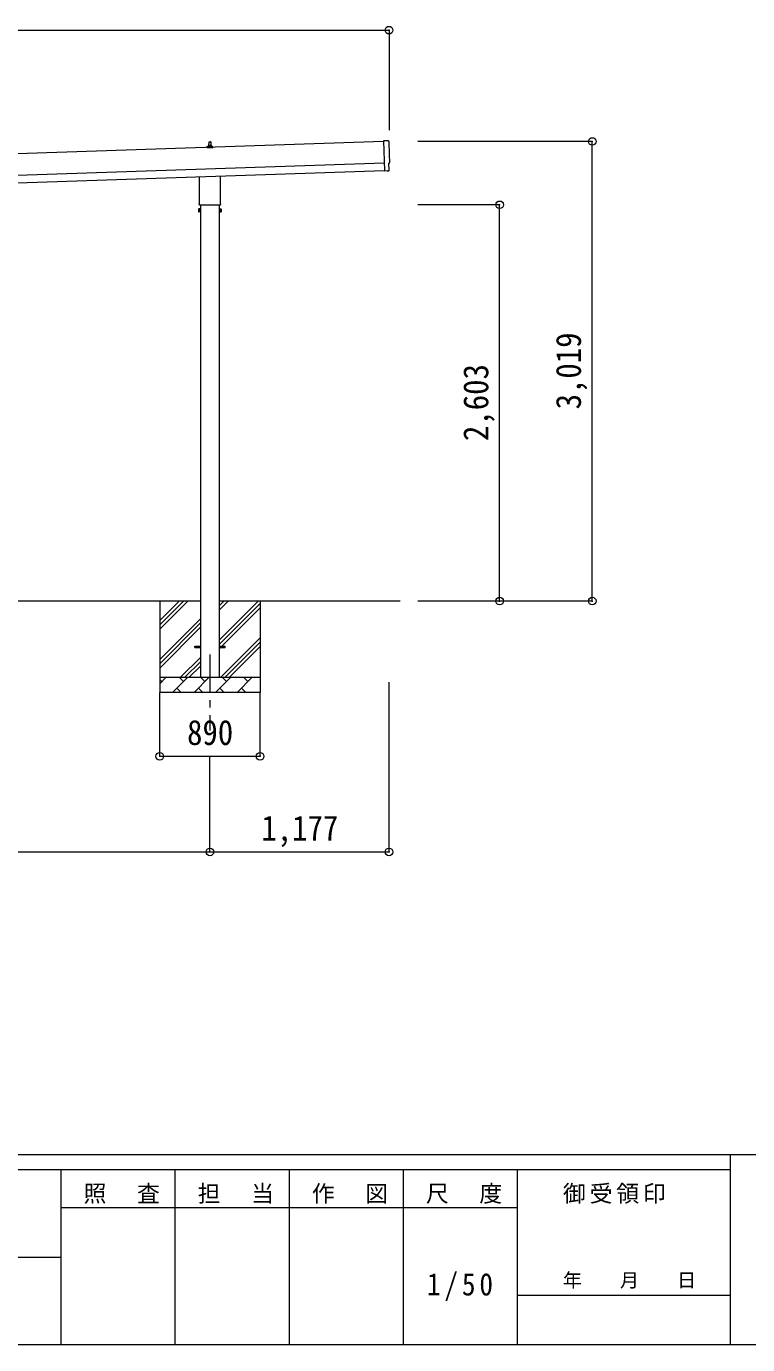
# Model space of a CAD drawing. Units: millimetres at full size, sheet at 1:50; some dimension numbers follow another scale. Extents: x -14053 to 14053, y -9700 to 9700.
# Drawn here: x 4276 to 9016, y -9700 to -1041 of the extents above; entities that cross this region are included whole.
import ezdxf
from ezdxf.enums import TextEntityAlignment as Align

# ---------------------------------------------------------------- set-up
doc = ezdxf.new("R2010")
doc.units = ezdxf.units.MM
doc.header["$LTSCALE"] = 50
doc.header["$PDMODE"] = 32
doc.header["$PDSIZE"] = 50
doc.linetypes.add('CHAIN1', pattern=[8, 5, -1, 1, -1])
for name, color, linetype, lineweight in [('0-0_0', 7, 'Continuous', 9), ('0-1_Defpoints', 4, 'Continuous', 9), ('0-6_PARTS1', 6, 'Continuous', 9), ('F-0', 7, 'Continuous', 9)]:
    doc.layers.add(name, color=color, linetype=linetype, lineweight=lineweight)
doc.styles.add('ＭＳ ゴシック', font='')
doc.styles.get('ＭＳ ゴシック').set_extended_font_data('MS Gothic')

msp = doc.modelspace()

# ---------------------------------------------------------------- linework, layer by layer
at = {"layer": '0-0_0'}
for p, q in [((5419.54, -4815.76), (2444.54, -4815.76)), ((5152.04, -4815.76), (5152.04, -5415.76)), ((5152.04, -5000.81), (5337.09, -4815.76)), ((5152.04, -4972.53), (5308.8, -4815.76)), ((5152.04, -4944.24), (5280.52, -4815.76)), ((6732.91, -4815.76), (5544.54, -4815.76)), ((5544.54, -5070.86), (5799.63, -4815.76)), ((5544.54, -4872.87), (5601.64, -4815.76)), ((5544.54, -4844.59), (5573.36, -4815.76)), ((5544.54, -5099.14), (5812.04, -4831.64)), ((5812.04, -4815.76), (5812.04, -5415.76)), ((5152.04, -5198.8), (5419.54, -4931.3)), ((5544.54, -5127.43), (5812.04, -4859.93)), ((5152.04, -5227.09), (5419.54, -4959.59)), ((5152.04, -5255.37), (5419.54, -4987.87)), ((5554.19, -5315.76), (5812.04, -5057.92)), ((5582.48, -5315.76), (5812.04, -5086.2)), ((5289.63, -5315.76), (5419.54, -5185.86)), ((5610.76, -5315.76), (5812.04, -5114.49)), ((5317.92, -5315.76), (5419.54, -5214.14)), ((5346.2, -5315.76), (5419.54, -5242.43)), ((5152.04, -5315.76), (5812.04, -5315.76)), ((5152.04, -5358.65), (5194.93, -5315.76)), ((5166.38, -5344.31), (5152.04, -5329.97)), ((5236.35, -5415.76), (5336.35, -5315.76)), ((5307.8, -5344.31), (5279.24, -5315.76)), ((5377.77, -5415.76), (5477.77, -5315.76)), ((5449.22, -5344.31), (5420.66, -5315.76)), ((5519.19, -5415.76), (5619.19, -5315.76)), ((5590.64, -5344.31), (5562.09, -5315.76)), ((5660.61, -5415.76), (5760.61, -5315.76)), ((5732.06, -5344.31), (5703.51, -5315.76)), ((5808.75, -5315.76), (5812.04, -5312.48)), ((5812.04, -5415.76), (5152.04, -5415.76)), ((5264.9, -5387.21), (5293.46, -5415.76)), ((5406.32, -5387.21), (5434.88, -5415.76)), ((5547.75, -5387.21), (5576.3, -5415.76)), ((5689.17, -5387.21), (5717.72, -5415.76))]:
    msp.add_line(p, q, dxfattribs=at)
at = {"layer": '0-1_Defpoints'}
for p, q in [((6623.4, -1797.68), (1240.39, -1977.11)), ((5476.04, -1823.17), (5476.76, -1799.64)), ((5477.76, -1798.67), (5486.31, -1798.67)), ((5487.31, -1799.64), (5488.04, -1823.17)), ((5463.79, -1838.67), (5463.79, -1830.95)), ((5500.29, -1838.67), (5463.79, -1838.67)), ((5464.17, -1830.17), (5499.9, -1830.17)), ((5464.55, -1829.98), (5471.27, -1828.35)), ((5471.65, -1828.17), (5492.42, -1828.17)), ((5472.04, -1827.38), (5472.04, -1823.17)), ((5473.04, -1823.17), (5491.04, -1823.17)), ((5492.04, -1827.38), (5492.04, -1823.17)), ((5499.52, -1829.98), (5492.8, -1828.35)), ((5500.29, -1838.67), (5500.29, -1830.95)), ((1245.05, -2117.04), (6628.06, -1937.6)), ((1246.72, -2167.01), (6629.73, -1987.57)), ((6629.82, -1990.34), (6629.86, -1991.34)), ((6649.48, -1990.69), (6656.38, -1990.09)), ((5413.74, -2202.65), (5413.74, -2028.11)), ((5550.34, -2023.55), (5550.34, -2202.65)), ((5408.04, -2240.93), (5408.79, -2239.61)), ((5408.04, -2240.93), (5408.04, -2257.93)), ((5415.04, -2244.52), (5408.79, -2244.52)), ((5412.04, -2211.43), (5412.04, -2205.93)), ((5549.97, -2214.93), (5414.1, -2214.93)), ((5419.54, -2214.93), (5419.54, -5315.76)), ((5544.54, -5315.76), (5544.54, -2214.93)), ((5549.04, -2244.52), (5555.28, -2244.52)), ((5552.04, -2205.93), (5552.04, -2211.43)), ((5556.04, -2240.93), (5555.28, -2239.61)), ((5556.04, -2240.93), (5556.04, -2257.93)), ((5408.04, -2257.93), (5408.79, -2259.24)), ((5415.04, -2254.33), (5408.79, -2254.33)), ((5415.04, -2259.24), (5408.79, -2259.24)), ((5417.54, -2258.63), (5415.04, -2258.63)), ((5546.54, -2258.63), (5549.04, -2258.63)), ((5549.04, -2254.33), (5555.28, -2254.33)), ((5549.04, -2259.24), (5555.28, -2259.24)), ((5556.04, -2257.93), (5555.28, -2259.24)), ((5382.04, -5111.26), (5419.54, -5111.26)), ((5382.04, -5120.26), (5382.04, -5111.26)), ((5382.04, -5120.26), (5419.54, -5120.26)), ((5544.54, -5111.26), (5582.04, -5111.26)), ((5544.54, -5120.26), (5582.04, -5120.26)), ((5582.04, -5120.26), (5582.04, -5111.26))]:
    msp.add_line(p, q, dxfattribs=at)
at = {"layer": '0-1_Defpoints', "color": 7, "linetype": 'CHAIN1'}
msp.add_line((5482.04, -5165.76), (5482.04, -5665.76), dxfattribs=at)
at = {"layer": '0-1_Defpoints'}
for points in [[(6654.84, -1793.19), (6623.23, -1792.59), (6629.82, -1990.34)], [(6648.73, -1990.44), (6648.04, -1989.83), (6629.86, -1991.34)], [(6659.12, -1987.01), (6657.55, -1940.01), (6658.15, -1939.99)], [(5415.04, -2259.24), (5415.04, -2239.61), (5408.79, -2239.61)], [(5415.04, -2258.63), (5415.04, -2240.23), (5417.54, -2240.23)], [(5549.04, -2258.63), (5549.04, -2240.23), (5546.54, -2240.23)], [(5549.04, -2259.24), (5549.04, -2239.61), (5555.28, -2239.61)]]:
    msp.add_lwpolyline(points, dxfattribs=at)
for points in [[(5417.54, -2259.93), (5417.54, -2238.93), (5419.54, -2238.93), (5419.54, -2259.93)], [(5546.54, -2259.93), (5546.54, -2238.93), (5544.54, -2238.93), (5544.54, -2259.93)]]:
    msp.add_lwpolyline(points, close=True, dxfattribs=at)
for centre, radius, start, end in [((5477.76, -1799.67), 1, 90, 178.60509), ((5486.31, -1799.67), 1, 1.39491, 90), ((5464.79, -1830.95), 1, 103.62699, 180), ((5471.04, -1827.38), 1, 283.62699, 0), ((5476.12, -1823.8), 4.13, 90, 171.17633), ((5473.04, -1824.17), 1, 90, 180), ((5485.37, -1823.17), 4.83, 133.60282, 180), ((5478.7, -1823.17), 4.83, 0, 46.39718), ((5487.95, -1823.8), 4.13, 8.82367, 90), ((5491.04, -1824.17), 1, 0, 90), ((5493.04, -1827.38), 1, 180, 256.37301), ((5499.29, -1830.95), 1, 0, 76.37301), ((5412.38, -2242.07), 4.34, 145.61575, 214.38425), ((5424.28, -2249.43), 16.24, 162.41205, 197.58795), ((5416.04, -2205.93), 4, 125.09963, 180), ((5416.04, -2211.43), 4, 180, 194.47751), ((5416.04, -2211.43), 4, 194.47751, 241.04498), ((5548.04, -2211.43), 4, 298.95502, 345.52249), ((5548.04, -2205.93), 4, 0, 54.90037), ((5548.04, -2211.43), 4, 345.52249, 0), ((5539.79, -2249.43), 16.24, 342.41205, 17.58795), ((5551.69, -2242.07), 4.34, 325.61575, 34.38425), ((5412.38, -2256.79), 4.34, 145.61575, 214.38425), ((5551.69, -2256.79), 4.34, 325.61575, 34.38425)]:
    msp.add_arc(centre, radius, start, end, dxfattribs=at)
for centre, major_axis, ratio, start_param, end_param in [((6654.78, -1796.19), (3, 0.1), 0.99863, 6.2683889, 7.8016218), ((11420.34, -1707.81), (-4760.73, -158.69), 0.99863, 6.2683889, 6.2976778), ((6649.39, -1989.69), (0.75, -0.666), 0.9974, 4.712389, 5.5252311), ((6656.12, -1987.1), (2.25, -2), 0.9974, 5.5252311, 7.0411395), ((6658.01, -1935.59), (4.4, 0.15), 0.99863, 4.712389, 6.2976778)]:
    msp.add_ellipse(centre, major_axis=major_axis, ratio=ratio, start_param=start_param, end_param=end_param, dxfattribs=at)
at = {"layer": '0-6_PARTS1'}
for p, q in [((1209.04, -1065.53), (6659.04, -1065.53)), ((6659.04, -1065.53), (6659.04, -1722.17)), ((7994.95, -1796.78), (6847.71, -1796.78)), ((7994.95, -4815.76), (7994.95, -1796.78)), ((7386.21, -2212.73), (6847.71, -2212.73)), ((7386.21, -4815.76), (7386.21, -2212.73)), ((7386.21, -4815.76), (6847.71, -4815.76)), ((7994.95, -4815.76), (6847.71, -4815.76)), ((6659.04, -6463.6), (6659.04, -5348.99)), ((5152.04, -5835.54), (5152.04, -5415.76)), ((5812.04, -5835.54), (5812.04, -5415.76)), ((5152.04, -5835.54), (5812.04, -5835.54)), ((5482.04, -6463.6), (5482.04, -5835.54)), ((2382.04, -6463.6), (5482.04, -6463.6)), ((5482.04, -6463.6), (6659.04, -6463.6))]:
    msp.add_line(p, q, dxfattribs=at)
for p in [(6659.04, -1065.53), (7994.95, -1796.78), (7386.21, -2212.73), (7386.21, -4815.76), (7994.95, -4815.76), (5152.04, -5835.54), (5812.04, -5835.54), (5482.04, -6463.6), (6659.04, -6463.6)]:
    msp.add_point(p, dxfattribs=at)
at = {"layer": 'F-0', "color": 5, "lineweight": 5}
for p, q in [((-14053.43, -8450), (13346.57, -8450)), ((8901.98, -8450), (8901.98, -9700)), ((-14053.43, -8550), (8901.98, -8550)), ((4501.97, -8550), (4501.97, -9700)), ((5251.97, -8550), (5251.97, -9700)), ((6001.97, -8550), (6001.97, -9700)), ((6751.97, -8550), (6751.97, -9700)), ((7501.97, -8550), (7501.97, -9700)), ((4501.97, -8800), (7501.97, -8800)), ((-5748.03, -9125), (4501.97, -9125)), ((7501.97, -9375), (8901.98, -9375)), ((-14053.43, -9700), (13346.57, -9700))]:
    msp.add_line(p, q, dxfattribs=at)

# ---------------------------------------------------------------- texts
at = {"layer": '0-6_PARTS1', "color": 7, "style": 'ＭＳ ゴシック', "width": 0.9}
for s, p in [('3,019', (7969.95, -3556.27)), ('2,603', (7361.21, -3764.24))]:
    msp.add_text(s, height=165, rotation=90, dxfattribs=at).set_placement(p, align=Align.BOTTOM_LEFT)
for s, p in [('890', (5332.04, -5810.54)), ('1,177', (5820.54, -6438.6))]:
    msp.add_text(s, height=165, dxfattribs=at).set_placement(p, align=Align.BOTTOM_LEFT)
at = {"layer": 'F-0', "style": 'ＭＳ ゴシック'}
msp.add_text('年\u3000\u3000月\u3000\u3000日', height=91.64, dxfattribs=at).set_placement((7801.98, -9350), align=Align.BOTTOM_LEFT)
at = {"layer": 'F-0', "attachment_point": 7, "style": 'ＭＳ ゴシック'}
for s, insert, char_height in [('\\T1.17;照\u3000査', (4651.98, -8775), 110), ('\\T1.17;担\u3000当', (5401.98, -8775), 110), ('\\T1.17;作\u3000図', (6151.97, -8775), 110), ('\\T1.17;尺\u3000度', (6901.98, -8775), 110), ('\\T1.17;御受領印', (7801.97, -8775), 110), ('\\T1.28;\\W0.9;1/50', (6908.22, -9412.5), 146.6)]:
    msp.add_mtext(s, dxfattribs=dict(at, insert=insert, char_height=char_height))

doc.saveas('drawing.dxf')
